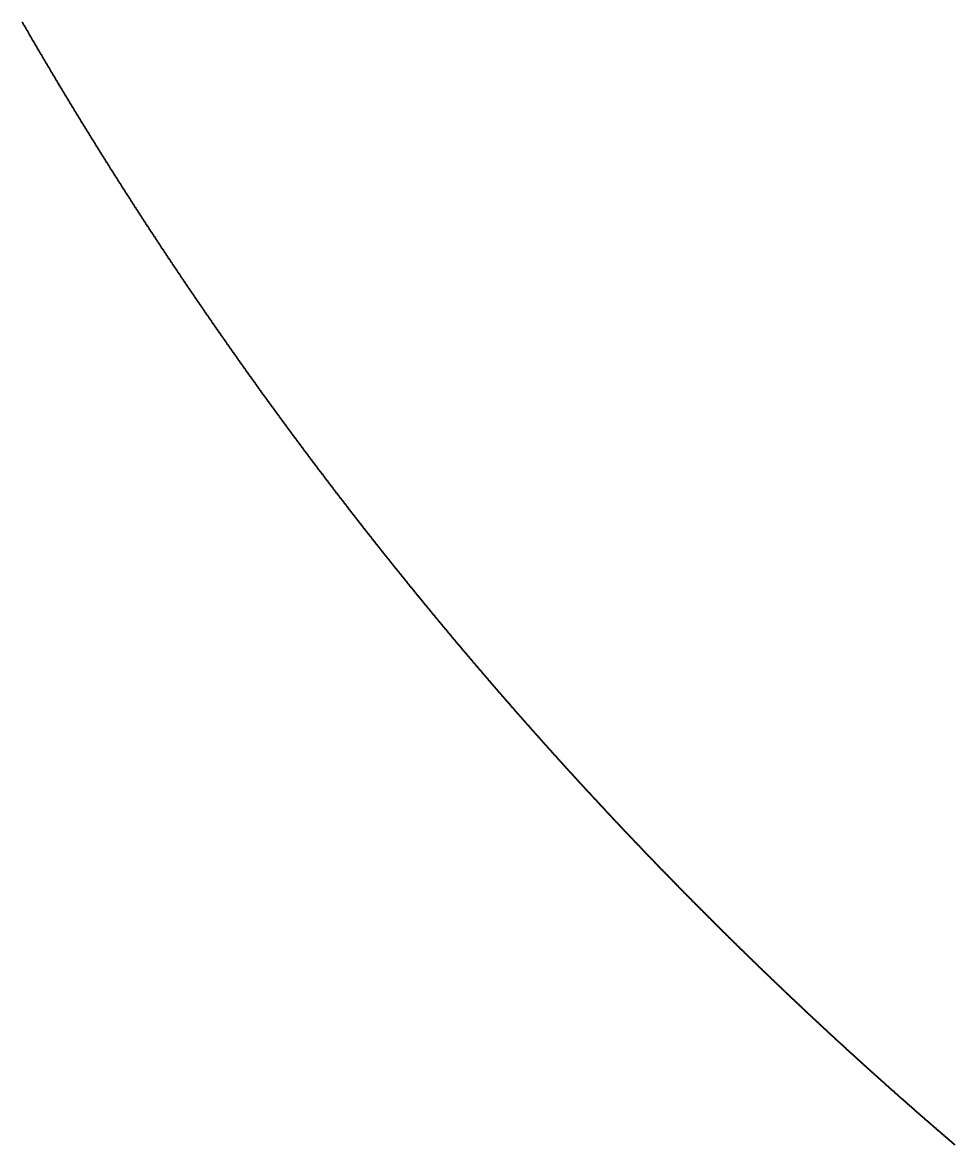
# Model space of a CAD drawing. Header units: metres. Extents: x -42.1 to 42, y -42.1 to 42.
# Drawn here: x -36.47 to -27.37, y -32.01 to -21.06 of the extents above; entities that cross this region are included whole.
import ezdxf

# ---------------------------------------------------------------- set-up
doc = ezdxf.new("R2010")
doc.units = ezdxf.units.M

msp = doc.modelspace()

# ---------------------------------------------------------------- linework, layer by layer
for p in [(-36.47, -21.062), (-36.466, -21.068), (-36.462, -21.075), (-36.459, -21.081), (-36.455, -21.088), (-36.451, -21.094), (-36.448, -21.1), (-36.444, -21.107), (-36.44, -21.113), (-36.437, -21.119), (-36.433, -21.126), (-36.429, -21.132), (-36.426, -21.138), (-36.422, -21.145), (-36.418, -21.151), (-36.415, -21.157), (-36.411, -21.164), (-36.407, -21.17), (-36.404, -21.177), (-36.4, -21.183), (-36.396, -21.189), (-36.393, -21.196), (-36.389, -21.202), (-36.385, -21.208), (-36.381, -21.215), (-36.378, -21.221), (-36.374, -21.227), (-36.37, -21.234), (-36.367, -21.24), (-36.363, -21.246), (-36.359, -21.253), (-36.356, -21.259), (-36.352, -21.265), (-36.348, -21.272), (-36.344, -21.278), (-36.341, -21.284), (-36.337, -21.291), (-36.333, -21.297), (-36.33, -21.303), (-36.326, -21.31), (-36.322, -21.316), (-36.318, -21.322), (-36.315, -21.329), (-36.311, -21.335), (-36.307, -21.341), (-36.304, -21.348), (-36.3, -21.354), (-36.296, -21.36), (-36.292, -21.367), (-36.289, -21.373), (-36.285, -21.379), (-36.281, -21.386), (-36.278, -21.392), (-36.274, -21.398), (-36.27, -21.405), (-36.266, -21.411), (-36.263, -21.417), (-36.259, -21.424), (-36.255, -21.43), (-36.251, -21.436), (-36.248, -21.443), (-36.244, -21.449), (-36.24, -21.455), (-36.236, -21.462), (-36.233, -21.468), (-36.229, -21.474), (-36.225, -21.481), (-36.222, -21.487), (-36.218, -21.493), (-36.214, -21.5), (-36.21, -21.506), (-36.207, -21.512), (-36.203, -21.519), (-36.199, -21.525), (-36.195, -21.531), (-36.192, -21.538), (-36.188, -21.544), (-36.184, -21.55), (-36.18, -21.556), (-36.177, -21.563), (-36.173, -21.569), (-36.169, -21.575), (-36.165, -21.582), (-36.161, -21.588), (-36.158, -21.594), (-36.154, -21.601), (-36.15, -21.607), (-36.146, -21.613), (-36.143, -21.62), (-36.139, -21.626), (-36.135, -21.632), (-36.131, -21.638), (-36.128, -21.645), (-36.124, -21.651), (-36.12, -21.657), (-36.116, -21.664), (-36.113, -21.67), (-36.109, -21.676), (-36.105, -21.683), (-36.101, -21.689), (-36.097, -21.695), (-36.094, -21.701), (-36.09, -21.708), (-36.086, -21.714), (-36.082, -21.72), (-36.078, -21.727), (-36.075, -21.733), (-36.071, -21.739), (-36.067, -21.746), (-36.063, -21.752), (-36.06, -21.758), (-36.056, -21.764), (-36.052, -21.771), (-36.048, -21.777), (-36.044, -21.783), (-36.041, -21.79), (-36.037, -21.796), (-36.033, -21.802), (-36.029, -21.808), (-36.025, -21.815), (-36.022, -21.821), (-36.018, -21.827), (-36.014, -21.834), (-36.01, -21.84), (-36.006, -21.846), (-36.003, -21.852), (-35.999, -21.859), (-35.995, -21.865), (-35.991, -21.871), (-35.987, -21.878), (-35.984, -21.884), (-35.98, -21.89), (-35.976, -21.896), (-35.972, -21.903), (-35.968, -21.909), (-35.964, -21.915), (-35.961, -21.921), (-35.957, -21.928), (-35.953, -21.934), (-35.949, -21.94), (-35.945, -21.947), (-35.942, -21.953), (-35.938, -21.959), (-35.934, -21.965), (-35.93, -21.972), (-35.926, -21.978), (-35.922, -21.984), (-35.919, -21.99), (-35.915, -21.997), (-35.911, -22.003), (-35.907, -22.009), (-35.903, -22.015), (-35.899, -22.022), (-35.896, -22.028), (-35.892, -22.034), (-35.888, -22.041), (-35.884, -22.047), (-35.88, -22.053), (-35.876, -22.059), (-35.873, -22.066), (-35.869, -22.072), (-35.865, -22.078), (-35.861, -22.084), (-35.857, -22.091), (-35.853, -22.097), (-35.849, -22.103), (-35.846, -22.109), (-35.842, -22.116), (-35.838, -22.122), (-35.834, -22.128), (-35.83, -22.134), (-35.826, -22.141), (-35.822, -22.147), (-35.819, -22.153), (-35.815, -22.159), (-35.811, -22.166), (-35.807, -22.172), (-35.803, -22.178), (-35.799, -22.184), (-35.795, -22.191), (-35.792, -22.197), (-35.788, -22.203), (-35.784, -22.209), (-35.78, -22.216), (-35.776, -22.222), (-35.772, -22.228), (-35.768, -22.234), (-35.764, -22.241), (-35.761, -22.247), (-35.757, -22.253), (-35.753, -22.259), (-35.749, -22.265), (-35.745, -22.272), (-35.741, -22.278), (-35.737, -22.284), (-35.733, -22.29), (-35.73, -22.297), (-35.726, -22.303), (-35.722, -22.309), (-35.718, -22.315), (-35.714, -22.322), (-35.71, -22.328), (-35.706, -22.334), (-35.702, -22.34), (-35.698, -22.347), (-35.695, -22.353), (-35.691, -22.359), (-35.687, -22.365), (-35.683, -22.371), (-35.679, -22.378), (-35.675, -22.384), (-35.671, -22.39), (-35.667, -22.396), (-35.663, -22.403), (-35.659, -22.409), (-35.656, -22.415), (-35.652, -22.421), (-35.648, -22.427), (-35.644, -22.434), (-35.64, -22.44), (-35.636, -22.446), (-35.632, -22.452), (-35.628, -22.458), (-35.624, -22.465), (-35.62, -22.471), (-35.616, -22.477), (-35.613, -22.483), (-35.609, -22.49), (-35.605, -22.496), (-35.601, -22.502), (-35.597, -22.508), (-35.593, -22.514), (-35.589, -22.521), (-35.585, -22.527), (-35.581, -22.533), (-35.577, -22.539), (-35.573, -22.545), (-35.569, -22.552), (-35.565, -22.558), (-35.562, -22.564), (-35.558, -22.57), (-35.554, -22.576), (-35.55, -22.583), (-35.546, -22.589), (-35.542, -22.595), (-35.538, -22.601), (-35.534, -22.607), (-35.53, -22.614), (-35.526, -22.62), (-35.522, -22.626), (-35.518, -22.632), (-35.514, -22.638), (-35.51, -22.645), (-35.506, -22.651), (-35.502, -22.657), (-35.499, -22.663), (-35.495, -22.669), (-35.491, -22.676), (-35.487, -22.682), (-35.483, -22.688), (-35.479, -22.694), (-35.475, -22.7), (-35.471, -22.707), (-35.467, -22.713), (-35.463, -22.719), (-35.459, -22.725), (-35.455, -22.731), (-35.451, -22.737), (-35.447, -22.744), (-35.443, -22.75), (-35.439, -22.756), (-35.435, -22.762), (-35.431, -22.768), (-35.427, -22.775), (-35.423, -22.781), (-35.419, -22.787), (-35.415, -22.793), (-35.411, -22.799), (-35.407, -22.805), (-35.403, -22.812), (-35.4, -22.818), (-35.396, -22.824), (-35.392, -22.83), (-35.388, -22.836), (-35.384, -22.843), (-35.38, -22.849), (-35.376, -22.855), (-35.372, -22.861), (-35.368, -22.867), (-35.364, -22.873), (-35.36, -22.88), (-35.356, -22.886), (-35.352, -22.892), (-35.348, -22.898), (-35.344, -22.904), (-35.34, -22.91), (-35.336, -22.917), (-35.332, -22.923), (-35.328, -22.929), (-35.324, -22.935), (-35.32, -22.941), (-35.316, -22.947), (-35.312, -22.953), (-35.308, -22.96), (-35.304, -22.966), (-35.3, -22.972), (-35.296, -22.978), (-35.292, -22.984), (-35.288, -22.99), (-35.284, -22.997), (-35.28, -23.003), (-35.276, -23.009), (-35.272, -23.015), (-35.268, -23.021), (-35.264, -23.027), (-35.26, -23.034), (-35.256, -23.04), (-35.252, -23.046), (-35.248, -23.052), (-35.244, -23.058), (-35.24, -23.064), (-35.236, -23.07), (-35.232, -23.077), (-35.228, -23.083), (-35.224, -23.089), (-35.22, -23.095), (-35.216, -23.101), (-35.212, -23.107), (-35.207, -23.113), (-35.203, -23.12), (-35.199, -23.126), (-35.195, -23.132), (-35.191, -23.138), (-35.187, -23.144), (-35.183, -23.15), (-35.179, -23.156), (-35.175, -23.163), (-35.171, -23.169), (-35.167, -23.175), (-35.163, -23.181), (-35.159, -23.187), (-35.155, -23.193), (-35.151, -23.199), (-35.147, -23.205), (-35.143, -23.212), (-35.139, -23.218), (-35.135, -23.224), (-35.131, -23.23), (-35.127, -23.236), (-35.123, -23.242), (-35.119, -23.248), (-35.115, -23.254), (-35.111, -23.261), (-35.106, -23.267), (-35.102, -23.273), (-35.098, -23.279), (-35.094, -23.285), (-35.09, -23.291), (-35.086, -23.297), (-35.082, -23.303), (-35.078, -23.31), (-35.074, -23.316), (-35.07, -23.322), (-35.066, -23.328), (-35.062, -23.334), (-35.058, -23.34), (-35.054, -23.346), (-35.05, -23.352), (-35.046, -23.358), (-35.042, -23.365), (-35.037, -23.371), (-35.033, -23.377), (-35.029, -23.383), (-35.025, -23.389), (-35.021, -23.395), (-35.017, -23.401), (-35.013, -23.407), (-35.009, -23.413), (-35.005, -23.42), (-35.001, -23.426), (-34.997, -23.432), (-34.993, -23.438), (-34.989, -23.444), (-34.984, -23.45), (-34.98, -23.456), (-34.976, -23.462), (-34.972, -23.468), (-34.968, -23.475), (-34.964, -23.481), (-34.96, -23.487), (-34.956, -23.493), (-34.952, -23.499), (-34.948, -23.505), (-34.944, -23.511), (-34.939, -23.517), (-34.935, -23.523), (-34.931, -23.529), (-34.927, -23.535), (-34.923, -23.542), (-34.919, -23.548), (-34.915, -23.554), (-34.911, -23.56), (-34.907, -23.566), (-34.903, -23.572), (-34.898, -23.578), (-34.894, -23.584), (-34.89, -23.59), (-34.886, -23.596), (-34.882, -23.602), (-34.878, -23.609), (-34.874, -23.615), (-34.87, -23.621), (-34.866, -23.627), (-34.861, -23.633), (-34.857, -23.639), (-34.853, -23.645), (-34.849, -23.651), (-34.845, -23.657), (-34.841, -23.663), (-34.837, -23.669), (-34.833, -23.675), (-34.828, -23.681), (-34.824, -23.688), (-34.82, -23.694), (-34.816, -23.7), (-34.812, -23.706), (-34.808, -23.712), (-34.804, -23.718), (-34.8, -23.724), (-34.795, -23.73), (-34.791, -23.736), (-34.787, -23.742), (-34.783, -23.748), (-34.779, -23.754), (-34.775, -23.76), (-34.771, -23.766), (-34.766, -23.772), (-34.762, -23.779), (-34.758, -23.785), (-34.754, -23.791), (-34.75, -23.797), (-34.746, -23.803), (-34.742, -23.809), (-34.737, -23.815), (-34.733, -23.821), (-34.729, -23.827), (-34.725, -23.833), (-34.721, -23.839), (-34.717, -23.845), (-34.713, -23.851), (-34.708, -23.857), (-34.704, -23.863), (-34.7, -23.869), (-34.696, -23.875), (-34.692, -23.882), (-34.688, -23.888), (-34.683, -23.894), (-34.679, -23.9), (-34.675, -23.906), (-34.671, -23.912), (-34.667, -23.918), (-34.663, -23.924), (-34.658, -23.93), (-34.654, -23.936), (-34.65, -23.942), (-34.646, -23.948), (-34.642, -23.954), (-34.638, -23.96), (-34.633, -23.966), (-34.629, -23.972), (-34.625, -23.978), (-34.621, -23.984), (-34.617, -23.99), (-34.613, -23.996), (-34.608, -24.002), (-34.604, -24.008), (-34.6, -24.014), (-34.596, -24.02), (-34.592, -24.027), (-34.587, -24.033), (-34.583, -24.039), (-34.579, -24.045), (-34.575, -24.051), (-34.571, -24.057), (-34.566, -24.063), (-34.562, -24.069), (-34.558, -24.075), (-34.554, -24.081), (-34.55, -24.087), (-34.546, -24.093), (-34.541, -24.099), (-34.537, -24.105), (-34.533, -24.111), (-34.529, -24.117), (-34.525, -24.123), (-34.52, -24.129), (-34.516, -24.135), (-34.512, -24.141), (-34.508, -24.147), (-34.503, -24.153), (-34.499, -24.159), (-34.495, -24.165), (-34.491, -24.171), (-34.487, -24.177), (-34.482, -24.183), (-34.478, -24.189), (-34.474, -24.195), (-34.47, -24.201), (-34.466, -24.207), (-34.461, -24.213), (-34.457, -24.219), (-34.453, -24.225), (-34.449, -24.231), (-34.444, -24.237), (-34.44, -24.243), (-34.436, -24.249), (-34.432, -24.255), (-34.428, -24.261), (-34.423, -24.267), (-34.419, -24.273), (-34.415, -24.279), (-34.411, -24.285), (-34.406, -24.291), (-34.402, -24.297), (-34.398, -24.303), (-34.394, -24.309), (-34.39, -24.315), (-34.385, -24.321), (-34.381, -24.327), (-34.377, -24.333), (-34.373, -24.339), (-34.368, -24.345), (-34.364, -24.351), (-34.36, -24.357), (-34.356, -24.363), (-34.351, -24.369), (-34.347, -24.375), (-34.343, -24.381), (-34.339, -24.387), (-34.334, -24.393), (-34.33, -24.399), (-34.326, -24.405), (-34.322, -24.411), (-34.317, -24.417), (-34.313, -24.423), (-34.309, -24.429), (-34.305, -24.435), (-34.3, -24.441), (-34.296, -24.447), (-34.292, -24.453), (-34.288, -24.459), (-34.283, -24.465), (-34.279, -24.471), (-34.275, -24.477), (-34.271, -24.483), (-34.266, -24.489), (-34.262, -24.495), (-34.258, -24.501), (-34.253, -24.507), (-34.249, -24.513), (-34.245, -24.519), (-34.241, -24.525), (-34.236, -24.531), (-34.232, -24.537), (-34.228, -24.543), (-34.224, -24.549), (-34.219, -24.555), (-34.215, -24.561), (-34.211, -24.566), (-34.206, -24.572), (-34.202, -24.578), (-34.198, -24.584), (-34.194, -24.59), (-34.189, -24.596), (-34.185, -24.602), (-34.181, -24.608), (-34.176, -24.614), (-34.172, -24.62), (-34.168, -24.626), (-34.164, -24.632), (-34.159, -24.638), (-34.155, -24.644), (-34.151, -24.65), (-34.146, -24.656), (-34.142, -24.662), (-34.138, -24.668), (-34.134, -24.674), (-34.129, -24.68), (-34.125, -24.686), (-34.121, -24.692), (-34.116, -24.698), (-34.112, -24.703), (-34.108, -24.709), (-34.103, -24.715), (-34.099, -24.721), (-34.095, -24.727), (-34.09, -24.733), (-34.086, -24.739), (-34.082, -24.745), (-34.078, -24.751), (-34.073, -24.757), (-34.069, -24.763), (-34.065, -24.769), (-34.06, -24.775), (-34.056, -24.781), (-34.052, -24.787), (-34.047, -24.793), (-34.043, -24.799), (-34.039, -24.805), (-34.034, -24.81), (-34.03, -24.816), (-34.026, -24.822), (-34.021, -24.828), (-34.017, -24.834), (-34.013, -24.84), (-34.008, -24.846), (-34.004, -24.852), (-34, -24.858), (-33.995, -24.864), (-33.991, -24.87), (-33.987, -24.876), (-33.982, -24.882), (-33.978, -24.888), (-33.974, -24.893), (-33.969, -24.899), (-33.965, -24.905), (-33.961, -24.911), (-33.956, -24.917), (-33.952, -24.923), (-33.948, -24.929), (-33.943, -24.935), (-33.943, -24.935), (-33.939, -24.941), (-33.935, -24.947), (-33.93, -24.953), (-33.926, -24.959), (-33.922, -24.964), (-33.917, -24.97), (-33.913, -24.976), (-33.909, -24.982), (-33.904, -24.988), (-33.9, -24.994), (-33.896, -25), (-33.891, -25.006), (-33.887, -25.012), (-33.882, -25.018), (-33.878, -25.024), (-33.874, -25.03), (-33.869, -25.035), (-33.865, -25.041), (-33.861, -25.047), (-33.856, -25.053), (-33.852, -25.059), (-33.848, -25.065), (-33.843, -25.071), (-33.839, -25.077), (-33.834, -25.083), (-33.83, -25.089), (-33.826, -25.095), (-33.821, -25.1), (-33.817, -25.106), (-33.813, -25.112), (-33.808, -25.118), (-33.804, -25.124), (-33.799, -25.13), (-33.795, -25.136), (-33.791, -25.142), (-33.786, -25.148), (-33.782, -25.153), (-33.778, -25.159), (-33.773, -25.165), (-33.769, -25.171), (-33.764, -25.177), (-33.76, -25.183), (-33.756, -25.189), (-33.751, -25.195), (-33.747, -25.201), (-33.742, -25.207), (-33.738, -25.212), (-33.734, -25.218), (-33.729, -25.224), (-33.725, -25.23), (-33.72, -25.236), (-33.716, -25.242), (-33.712, -25.248), (-33.707, -25.254), (-33.703, -25.259), (-33.698, -25.265), (-33.694, -25.271), (-33.69, -25.277), (-33.685, -25.283), (-33.681, -25.289), (-33.676, -25.295), (-33.672, -25.301), (-33.668, -25.306), (-33.663, -25.312), (-33.659, -25.318), (-33.654, -25.324), (-33.65, -25.33), (-33.646, -25.336), (-33.641, -25.342), (-33.637, -25.348), (-33.632, -25.353), (-33.628, -25.359), (-33.623, -25.365), (-33.619, -25.371), (-33.615, -25.377), (-33.61, -25.383), (-33.606, -25.389), (-33.601, -25.394), (-33.597, -25.4), (-33.592, -25.406), (-33.588, -25.412), (-33.584, -25.418), (-33.579, -25.424), (-33.575, -25.43), (-33.57, -25.435), (-33.566, -25.441), (-33.561, -25.447), (-33.557, -25.453), (-33.553, -25.459), (-33.548, -25.465), (-33.544, -25.471), (-33.539, -25.476), (-33.535, -25.482), (-33.53, -25.488), (-33.526, -25.494), (-33.522, -25.5), (-33.517, -25.506), (-33.513, -25.512), (-33.508, -25.517), (-33.504, -25.523), (-33.499, -25.529), (-33.495, -25.535), (-33.49, -25.541), (-33.486, -25.547), (-33.481, -25.552), (-33.477, -25.558), (-33.473, -25.564), (-33.468, -25.57), (-33.464, -25.576), (-33.459, -25.582), (-33.455, -25.588), (-33.45, -25.593), (-33.446, -25.599), (-33.441, -25.605), (-33.437, -25.611), (-33.432, -25.617), (-33.428, -25.623), (-33.423, -25.628), (-33.419, -25.634), (-33.415, -25.64), (-33.41, -25.646), (-33.406, -25.652), (-33.401, -25.657), (-33.397, -25.663), (-33.392, -25.669), (-33.388, -25.675), (-33.383, -25.681), (-33.379, -25.687), (-33.374, -25.692), (-33.37, -25.698), (-33.365, -25.704), (-33.361, -25.71), (-33.356, -25.716), (-33.352, -25.722), (-33.347, -25.727), (-33.343, -25.733), (-33.338, -25.739), (-33.334, -25.745), (-33.329, -25.751), (-33.325, -25.756), (-33.32, -25.762), (-33.316, -25.768), (-33.311, -25.774), (-33.307, -25.78), (-33.303, -25.786), (-33.298, -25.791), (-33.294, -25.797), (-33.289, -25.803), (-33.285, -25.809), (-33.28, -25.815), (-33.276, -25.82), (-33.271, -25.826), (-33.267, -25.832), (-33.262, -25.838), (-33.258, -25.844), (-33.253, -25.849), (-33.249, -25.855), (-33.244, -25.861), (-33.239, -25.867), (-33.235, -25.873), (-33.23, -25.878), (-33.226, -25.884), (-33.221, -25.89), (-33.217, -25.896), (-33.212, -25.902), (-33.208, -25.907), (-33.203, -25.913), (-33.199, -25.919), (-33.194, -25.925), (-33.19, -25.931), (-33.185, -25.936), (-33.181, -25.942), (-33.176, -25.948), (-33.172, -25.954), (-33.167, -25.959), (-33.163, -25.965), (-33.158, -25.971), (-33.154, -25.977), (-33.149, -25.983), (-33.145, -25.988), (-33.14, -25.994), (-33.136, -26), (-33.131, -26.006), (-33.126, -26.011), (-33.122, -26.017), (-33.117, -26.023), (-33.113, -26.029), (-33.108, -26.035), (-33.104, -26.04), (-33.099, -26.046), (-33.095, -26.052), (-33.09, -26.058), (-33.086, -26.063), (-33.081, -26.069), (-33.077, -26.075), (-33.072, -26.081), (-33.067, -26.087), (-33.063, -26.092), (-33.058, -26.098), (-33.054, -26.104), (-33.049, -26.11), (-33.045, -26.115), (-33.04, -26.121), (-33.036, -26.127), (-33.031, -26.133), (-33.026, -26.138), (-33.022, -26.144), (-33.017, -26.15), (-33.013, -26.156), (-33.008, -26.161), (-33.004, -26.167), (-32.999, -26.173), (-32.995, -26.179), (-32.99, -26.185), (-32.985, -26.19), (-32.981, -26.196), (-32.976, -26.202), (-32.972, -26.208), (-32.967, -26.213), (-32.963, -26.219), (-32.958, -26.225), (-32.953, -26.231), (-32.949, -26.236), (-32.944, -26.242), (-32.94, -26.248), (-32.935, -26.254), (-32.931, -26.259), (-32.926, -26.265), (-32.921, -26.271), (-32.917, -26.276), (-32.912, -26.282), (-32.908, -26.288), (-32.903, -26.294), (-32.899, -26.299), (-32.894, -26.305), (-32.889, -26.311), (-32.885, -26.317), (-32.88, -26.322), (-32.876, -26.328), (-32.871, -26.334), (-32.866, -26.34), (-32.862, -26.345), (-32.857, -26.351), (-32.853, -26.357), (-32.848, -26.363), (-32.843, -26.368), (-32.839, -26.374), (-32.834, -26.38), (-32.83, -26.385), (-32.825, -26.391), (-32.82, -26.397), (-32.816, -26.403), (-32.811, -26.408), (-32.807, -26.414), (-32.802, -26.42), (-32.797, -26.426), (-32.793, -26.431), (-32.788, -26.437), (-32.784, -26.443), (-32.779, -26.448), (-32.774, -26.454), (-32.77, -26.46), (-32.765, -26.466), (-32.761, -26.471), (-32.756, -26.477), (-32.751, -26.483), (-32.747, -26.488), (-32.742, -26.494), (-32.737, -26.5), (-32.733, -26.506), (-32.728, -26.511), (-32.724, -26.517), (-32.719, -26.523), (-32.714, -26.528), (-32.71, -26.534), (-32.705, -26.54), (-32.7, -26.546), (-32.696, -26.551), (-32.691, -26.557), (-32.687, -26.563), (-32.682, -26.568), (-32.677, -26.574), (-32.673, -26.58), (-32.668, -26.585), (-32.663, -26.591), (-32.659, -26.597), (-32.654, -26.603), (-32.65, -26.608), (-32.645, -26.614), (-32.64, -26.62), (-32.636, -26.625), (-32.631, -26.631), (-32.626, -26.637), (-32.622, -26.642), (-32.617, -26.648), (-32.612, -26.654), (-32.608, -26.659), (-32.603, -26.665), (-32.598, -26.671), (-32.594, -26.677), (-32.589, -26.682), (-32.584, -26.688), (-32.58, -26.694), (-32.575, -26.699), (-32.571, -26.705), (-32.566, -26.711), (-32.561, -26.716), (-32.557, -26.722), (-32.552, -26.728), (-32.547, -26.733), (-32.543, -26.739), (-32.538, -26.745), (-32.533, -26.75), (-32.529, -26.756), (-32.524, -26.762), (-32.519, -26.767), (-32.515, -26.773), (-32.51, -26.779), (-32.505, -26.784), (-32.501, -26.79), (-32.496, -26.796), (-32.491, -26.801), (-32.487, -26.807), (-32.482, -26.813), (-32.477, -26.818), (-32.473, -26.824), (-32.468, -26.83), (-32.463, -26.835), (-32.459, -26.841), (-32.454, -26.847), (-32.449, -26.852), (-32.444, -26.858), (-32.44, -26.864), (-32.435, -26.869), (-32.43, -26.875), (-32.426, -26.881), (-32.421, -26.886), (-32.416, -26.892), (-32.412, -26.898), (-32.407, -26.903), (-32.402, -26.909), (-32.398, -26.915), (-32.393, -26.92), (-32.388, -26.926), (-32.384, -26.932), (-32.379, -26.937), (-32.374, -26.943), (-32.369, -26.948), (-32.365, -26.954), (-32.36, -26.96), (-32.355, -26.965), (-32.351, -26.971), (-32.346, -26.977), (-32.341, -26.982), (-32.337, -26.988), (-32.332, -26.994), (-32.327, -26.999), (-32.322, -27.005), (-32.318, -27.011), (-32.313, -27.016), (-32.308, -27.022), (-32.304, -27.027), (-32.299, -27.033), (-32.294, -27.039), (-32.289, -27.044), (-32.285, -27.05), (-32.28, -27.056), (-32.275, -27.061), (-32.271, -27.067), (-32.266, -27.073), (-32.261, -27.078), (-32.256, -27.084), (-32.252, -27.089), (-32.247, -27.095), (-32.242, -27.101), (-32.238, -27.106), (-32.233, -27.112), (-32.228, -27.118), (-32.223, -27.123), (-32.219, -27.129), (-32.214, -27.134), (-32.209, -27.14), (-32.204, -27.146), (-32.2, -27.151), (-32.195, -27.157), (-32.19, -27.162), (-32.185, -27.168), (-32.181, -27.174), (-32.176, -27.179), (-32.171, -27.185), (-32.167, -27.191), (-32.162, -27.196), (-32.157, -27.202), (-32.152, -27.207), (-32.148, -27.213), (-32.143, -27.219), (-32.138, -27.224), (-32.133, -27.23), (-32.129, -27.235), (-32.124, -27.241), (-32.119, -27.247), (-32.114, -27.252), (-32.11, -27.258), (-32.105, -27.263), (-32.1, -27.269), (-32.095, -27.275), (-32.091, -27.28), (-32.086, -27.286), (-32.081, -27.291), (-32.076, -27.297), (-32.072, -27.303), (-32.067, -27.308), (-32.062, -27.314), (-32.057, -27.319), (-32.052, -27.325), (-32.048, -27.331), (-32.043, -27.336), (-32.038, -27.342), (-32.033, -27.347), (-32.029, -27.353), (-32.024, -27.359), (-32.019, -27.364), (-32.014, -27.37), (-32.01, -27.375), (-32.005, -27.381), (-32, -27.386), (-31.995, -27.392), (-31.99, -27.398), (-31.986, -27.403), (-31.981, -27.409), (-31.976, -27.414), (-31.971, -27.42), (-31.967, -27.425), (-31.962, -27.431), (-31.957, -27.437), (-31.952, -27.442), (-31.947, -27.448), (-31.943, -27.453), (-31.938, -27.459), (-31.933, -27.465), (-31.928, -27.47), (-31.924, -27.476), (-31.919, -27.481), (-31.914, -27.487), (-31.909, -27.492), (-31.904, -27.498), (-31.9, -27.503), (-31.895, -27.509), (-31.89, -27.515), (-31.885, -27.52), (-31.88, -27.526), (-31.876, -27.531), (-31.871, -27.537), (-31.866, -27.542), (-31.861, -27.548), (-31.856, -27.554), (-31.852, -27.559), (-31.847, -27.565), (-31.842, -27.57), (-31.837, -27.576), (-31.832, -27.581), (-31.828, -27.587), (-31.823, -27.592), (-31.818, -27.598), (-31.813, -27.604), (-31.808, -27.609), (-31.803, -27.615), (-31.799, -27.62), (-31.794, -27.626), (-31.789, -27.631), (-31.784, -27.637), (-31.779, -27.642), (-31.775, -27.648), (-31.77, -27.653), (-31.765, -27.659), (-31.76, -27.665), (-31.755, -27.67), (-31.75, -27.676), (-31.746, -27.681), (-31.741, -27.687), (-31.736, -27.692), (-31.731, -27.698), (-31.726, -27.703), (-31.721, -27.709), (-31.717, -27.714), (-31.712, -27.72), (-31.707, -27.725), (-31.702, -27.731), (-31.697, -27.736), (-31.692, -27.742), (-31.688, -27.748), (-31.683, -27.753), (-31.678, -27.759), (-31.673, -27.764), (-31.668, -27.77), (-31.663, -27.775), (-31.659, -27.781), (-31.654, -27.786), (-31.649, -27.792), (-31.644, -27.797), (-31.639, -27.803), (-31.634, -27.808), (-31.63, -27.814), (-31.625, -27.819), (-31.62, -27.825), (-31.615, -27.83), (-31.61, -27.836), (-31.605, -27.841), (-31.6, -27.847), (-31.596, -27.852), (-31.591, -27.858), (-31.586, -27.863), (-31.581, -27.869), (-31.576, -27.874), (-31.571, -27.88), (-31.566, -27.885), (-31.562, -27.891), (-31.557, -27.896), (-31.552, -27.902), (-31.547, -27.907), (-31.542, -27.913), (-31.537, -27.918), (-31.532, -27.924), (-31.527, -27.929), (-31.523, -27.935), (-31.518, -27.94), (-31.513, -27.946), (-31.508, -27.951), (-31.503, -27.957), (-31.498, -27.962), (-31.493, -27.968), (-31.488, -27.973), (-31.484, -27.979), (-31.479, -27.984), (-31.474, -27.99), (-31.469, -27.995), (-31.464, -28.001), (-31.459, -28.006), (-31.454, -28.012), (-31.449, -28.017), (-31.445, -28.023), (-31.44, -28.028), (-31.435, -28.034), (-31.43, -28.039), (-31.425, -28.045), (-31.42, -28.05), (-31.415, -28.056), (-31.41, -28.061), (-31.405, -28.067), (-31.401, -28.072), (-31.396, -28.078), (-31.391, -28.083), (-31.386, -28.089), (-31.381, -28.094), (-31.376, -28.1), (-31.371, -28.105), (-31.366, -28.111), (-31.361, -28.116), (-31.356, -28.121), (-31.352, -28.127), (-31.347, -28.132), (-31.342, -28.138), (-31.337, -28.143), (-31.332, -28.149), (-31.327, -28.154), (-31.322, -28.16), (-31.317, -28.165), (-31.312, -28.171), (-31.307, -28.176), (-31.302, -28.182), (-31.298, -28.187), (-31.293, -28.192), (-31.288, -28.198), (-31.283, -28.203), (-31.278, -28.209), (-31.273, -28.214), (-31.268, -28.22), (-31.263, -28.225), (-31.258, -28.231), (-31.253, -28.236), (-31.248, -28.242), (-31.243, -28.247), (-31.239, -28.252), (-31.234, -28.258), (-31.229, -28.263), (-31.224, -28.269), (-31.219, -28.274), (-31.214, -28.28), (-31.209, -28.285), (-31.204, -28.291), (-31.199, -28.296), (-31.194, -28.301), (-31.189, -28.307), (-31.184, -28.312), (-31.179, -28.318), (-31.174, -28.323), (-31.169, -28.329), (-31.165, -28.334), (-31.16, -28.34), (-31.155, -28.345), (-31.15, -28.35), (-31.145, -28.356), (-31.14, -28.361), (-31.135, -28.367), (-31.13, -28.372), (-31.125, -28.378), (-31.12, -28.383), (-31.115, -28.388), (-31.11, -28.394), (-31.105, -28.399), (-31.1, -28.405), (-31.095, -28.41), (-31.09, -28.416), (-31.085, -28.421), (-31.08, -28.426), (-31.075, -28.432), (-31.071, -28.437), (-31.066, -28.443), (-31.061, -28.448), (-31.056, -28.454), (-31.051, -28.459), (-31.046, -28.464), (-31.041, -28.47), (-31.036, -28.475), (-31.031, -28.481), (-31.026, -28.486), (-31.021, -28.491), (-31.016, -28.497), (-31.011, -28.502), (-31.006, -28.508), (-31.001, -28.513), (-30.996, -28.518), (-30.991, -28.524), (-30.986, -28.529), (-30.981, -28.535), (-30.976, -28.54), (-30.971, -28.545), (-30.966, -28.551), (-30.961, -28.556), (-30.956, -28.562), (-30.951, -28.567), (-30.946, -28.572), (-30.941, -28.578), (-30.936, -28.583), (-30.931, -28.589), (-30.926, -28.594), (-30.921, -28.599), (-30.916, -28.605), (-30.911, -28.61), (-30.906, -28.616), (-30.901, -28.621), (-30.896, -28.626), (-30.891, -28.632), (-30.886, -28.637), (-30.881, -28.643), (-30.876, -28.648), (-30.871, -28.653), (-30.866, -28.659), (-30.861, -28.664), (-30.856, -28.67), (-30.851, -28.675), (-30.846, -28.68), (-30.841, -28.686), (-30.836, -28.691), (-30.831, -28.696), (-30.826, -28.702), (-30.821, -28.707), (-30.816, -28.713), (-30.811, -28.718), (-30.806, -28.723), (-30.801, -28.729), (-30.796, -28.734), (-30.791, -28.739), (-30.786, -28.745), (-30.781, -28.75), (-30.776, -28.756), (-30.771, -28.761), (-30.766, -28.766), (-30.761, -28.772), (-30.756, -28.777), (-30.751, -28.782), (-30.746, -28.788), (-30.741, -28.793), (-30.736, -28.798), (-30.731, -28.804), (-30.726, -28.809), (-30.721, -28.815), (-30.716, -28.82), (-30.711, -28.825), (-30.706, -28.831), (-30.701, -28.836), (-30.696, -28.841), (-30.691, -28.847), (-30.686, -28.852), (-30.681, -28.857), (-30.676, -28.863), (-30.671, -28.868), (-30.666, -28.873), (-30.661, -28.879), (-30.656, -28.884), (-30.651, -28.889), (-30.646, -28.895), (-30.641, -28.9), (-30.636, -28.905), (-30.631, -28.911), (-30.626, -28.916), (-30.62, -28.922), (-30.615, -28.927), (-30.61, -28.932), (-30.605, -28.938), (-30.6, -28.943), (-30.595, -28.948), (-30.59, -28.954), (-30.585, -28.959), (-30.58, -28.964), (-30.575, -28.97), (-30.57, -28.975), (-30.565, -28.98), (-30.56, -28.986), (-30.555, -28.991), (-30.55, -28.996), (-30.545, -29.002), (-30.54, -29.007), (-30.535, -29.012), (-30.53, -29.018), (-30.524, -29.023), (-30.519, -29.028), (-30.514, -29.033), (-30.509, -29.039), (-30.504, -29.044), (-30.499, -29.049), (-30.494, -29.055), (-30.489, -29.06), (-30.484, -29.065), (-30.479, -29.071), (-30.474, -29.076), (-30.469, -29.081), (-30.464, -29.087), (-30.459, -29.092), (-30.454, -29.097), (-30.448, -29.103), (-30.443, -29.108), (-30.438, -29.113), (-30.433, -29.119), (-30.428, -29.124), (-30.423, -29.129), (-30.418, -29.134), (-30.413, -29.14), (-30.408, -29.145), (-30.403, -29.15), (-30.398, -29.156), (-30.393, -29.161), (-30.388, -29.166), (-30.382, -29.172), (-30.377, -29.177), (-30.372, -29.182), (-30.367, -29.187), (-30.362, -29.193), (-30.357, -29.198), (-30.352, -29.203), (-30.347, -29.209), (-30.342, -29.214), (-30.337, -29.219), (-30.332, -29.225), (-30.326, -29.23), (-30.321, -29.235), (-30.316, -29.24), (-30.311, -29.246), (-30.306, -29.251), (-30.301, -29.256), (-30.296, -29.262), (-30.291, -29.267), (-30.286, -29.272), (-30.281, -29.277), (-30.275, -29.283), (-30.27, -29.288), (-30.265, -29.293), (-30.26, -29.299), (-30.255, -29.304), (-30.25, -29.309), (-30.245, -29.314), (-30.24, -29.32), (-30.235, -29.325), (-30.229, -29.33), (-30.224, -29.335), (-30.219, -29.341), (-30.214, -29.346), (-30.209, -29.351), (-30.204, -29.357), (-30.199, -29.362), (-30.194, -29.367), (-30.188, -29.372), (-30.183, -29.378), (-30.178, -29.383), (-30.173, -29.388), (-30.168, -29.393), (-30.163, -29.399), (-30.158, -29.404), (-30.153, -29.409), (-30.147, -29.414), (-30.142, -29.42), (-30.137, -29.425), (-30.132, -29.43), (-30.127, -29.435), (-30.122, -29.441), (-30.117, -29.446), (-30.112, -29.451), (-30.106, -29.456), (-30.101, -29.462), (-30.096, -29.467), (-30.091, -29.472), (-30.086, -29.477), (-30.081, -29.483), (-30.076, -29.488), (-30.07, -29.493), (-30.065, -29.498), (-30.06, -29.504), (-30.055, -29.509), (-30.05, -29.514), (-30.045, -29.519), (-30.04, -29.525), (-30.034, -29.53), (-30.029, -29.535), (-30.024, -29.54), (-30.019, -29.546), (-30.014, -29.551), (-30.009, -29.556), (-30.004, -29.561), (-29.998, -29.567), (-29.993, -29.572), (-29.988, -29.577), (-29.983, -29.582), (-29.978, -29.587), (-29.973, -29.593), (-29.967, -29.598), (-29.962, -29.603), (-29.957, -29.608), (-29.952, -29.614), (-29.947, -29.619), (-29.942, -29.624), (-29.936, -29.629), (-29.931, -29.634), (-29.926, -29.64), (-29.921, -29.645), (-29.916, -29.65), (-29.911, -29.655), (-29.905, -29.661), (-29.9, -29.666), (-29.895, -29.671), (-29.89, -29.676), (-29.885, -29.681), (-29.88, -29.687), (-29.874, -29.692), (-29.869, -29.697), (-29.864, -29.702), (-29.859, -29.707), (-29.854, -29.713), (-29.848, -29.718), (-29.843, -29.723), (-29.838, -29.728), (-29.833, -29.734), (-29.828, -29.739), (-29.823, -29.744), (-29.817, -29.749), (-29.812, -29.754), (-29.807, -29.76), (-29.802, -29.765), (-29.797, -29.77), (-29.791, -29.775), (-29.786, -29.78), (-29.781, -29.785), (-29.776, -29.791), (-29.771, -29.796), (-29.765, -29.801), (-29.76, -29.806), (-29.755, -29.811), (-29.75, -29.817), (-29.745, -29.822), (-29.739, -29.827), (-29.734, -29.832), (-29.729, -29.837), (-29.724, -29.843), (-29.719, -29.848), (-29.713, -29.853), (-29.708, -29.858), (-29.703, -29.863), (-29.698, -29.868), (-29.693, -29.874), (-29.687, -29.879), (-29.682, -29.884), (-29.677, -29.889), (-29.672, -29.894), (-29.667, -29.9), (-29.661, -29.905), (-29.656, -29.91), (-29.651, -29.915), (-29.646, -29.92), (-29.64, -29.925), (-29.635, -29.931), (-29.63, -29.936), (-29.625, -29.941), (-29.62, -29.946), (-29.614, -29.951), (-29.609, -29.956), (-29.604, -29.962), (-29.599, -29.967), (-29.593, -29.972), (-29.588, -29.977), (-29.583, -29.982), (-29.578, -29.987), (-29.573, -29.993), (-29.567, -29.998), (-29.562, -30.003), (-29.557, -30.008), (-29.552, -30.013), (-29.546, -30.018), (-29.541, -30.023), (-29.536, -30.029), (-29.531, -30.034), (-29.525, -30.039), (-29.52, -30.044), (-29.515, -30.049), (-29.51, -30.054), (-29.504, -30.06), (-29.499, -30.065), (-29.494, -30.07), (-29.489, -30.075), (-29.483, -30.08), (-29.478, -30.085), (-29.473, -30.09), (-29.468, -30.096), (-29.463, -30.101), (-29.457, -30.106), (-29.452, -30.111), (-29.447, -30.116), (-29.442, -30.121), (-29.436, -30.126), (-29.431, -30.131), (-29.426, -30.137), (-29.42, -30.142), (-29.415, -30.147), (-29.41, -30.152), (-29.405, -30.157), (-29.399, -30.162), (-29.394, -30.167), (-29.389, -30.173), (-29.384, -30.178), (-29.378, -30.183), (-29.373, -30.188), (-29.368, -30.193), (-29.363, -30.198), (-29.357, -30.203), (-29.352, -30.208), (-29.347, -30.213), (-29.342, -30.219), (-29.336, -30.224), (-29.331, -30.229), (-29.326, -30.234), (-29.32, -30.239), (-29.315, -30.244), (-29.31, -30.249), (-29.305, -30.254), (-29.299, -30.26), (-29.294, -30.265), (-29.289, -30.27), (-29.284, -30.275), (-29.278, -30.28), (-29.273, -30.285), (-29.268, -30.29), (-29.262, -30.295), (-29.257, -30.3), (-29.252, -30.305), (-29.247, -30.311), (-29.241, -30.316), (-29.236, -30.321), (-29.231, -30.326), (-29.225, -30.331), (-29.22, -30.336), (-29.215, -30.341), (-29.21, -30.346), (-29.204, -30.351), (-29.199, -30.356), (-29.194, -30.362), (-29.188, -30.367), (-29.183, -30.372), (-29.178, -30.377), (-29.172, -30.382), (-29.167, -30.387), (-29.162, -30.392), (-29.157, -30.397), (-29.151, -30.402), (-29.146, -30.407), (-29.141, -30.412), (-29.135, -30.418), (-29.13, -30.423), (-29.125, -30.428), (-29.119, -30.433), (-29.114, -30.438), (-29.109, -30.443), (-29.104, -30.448), (-29.098, -30.453), (-29.093, -30.458), (-29.088, -30.463), (-29.082, -30.468), (-29.077, -30.473), (-29.072, -30.478), (-29.066, -30.483), (-29.061, -30.489), (-29.056, -30.494), (-29.05, -30.499), (-29.045, -30.504), (-29.04, -30.509), (-29.034, -30.514), (-29.029, -30.519), (-29.024, -30.524), (-29.018, -30.529), (-29.013, -30.534), (-29.008, -30.539), (-29.002, -30.544), (-28.997, -30.549), (-28.992, -30.554), (-28.986, -30.559), (-28.981, -30.564), (-28.976, -30.57), (-28.971, -30.575), (-28.965, -30.58), (-28.96, -30.585), (-28.955, -30.59), (-28.949, -30.595), (-28.944, -30.6), (-28.938, -30.605), (-28.933, -30.61), (-28.928, -30.615), (-28.922, -30.62), (-28.917, -30.625), (-28.912, -30.63), (-28.906, -30.635), (-28.901, -30.64), (-28.896, -30.645), (-28.89, -30.65), (-28.885, -30.655), (-28.88, -30.66), (-28.874, -30.665), (-28.869, -30.67), (-28.864, -30.675), (-28.858, -30.68), (-28.853, -30.686), (-28.848, -30.691), (-28.842, -30.696), (-28.837, -30.701), (-28.832, -30.706), (-28.826, -30.711), (-28.821, -30.716), (-28.816, -30.721), (-28.81, -30.726), (-28.805, -30.731), (-28.799, -30.736), (-28.794, -30.741), (-28.789, -30.746), (-28.783, -30.751), (-28.778, -30.756), (-28.773, -30.761), (-28.767, -30.766), (-28.762, -30.771), (-28.757, -30.776), (-28.751, -30.781), (-28.746, -30.786), (-28.74, -30.791), (-28.735, -30.796), (-28.73, -30.801), (-28.724, -30.806), (-28.719, -30.811), (-28.714, -30.816), (-28.708, -30.821), (-28.703, -30.826), (-28.697, -30.831), (-28.692, -30.836), (-28.687, -30.841), (-28.681, -30.846), (-28.676, -30.851), (-28.671, -30.856), (-28.665, -30.861), (-28.66, -30.866), (-28.654, -30.871), (-28.649, -30.876), (-28.644, -30.881), (-28.638, -30.886), (-28.633, -30.891), (-28.627, -30.896), (-28.622, -30.901), (-28.617, -30.906), (-28.611, -30.911), (-28.606, -30.916), (-28.601, -30.921), (-28.595, -30.926), (-28.59, -30.931), (-28.584, -30.936), (-28.579, -30.941), (-28.574, -30.946), (-28.568, -30.951), (-28.563, -30.956), (-28.557, -30.961), (-28.552, -30.966), (-28.547, -30.971), (-28.541, -30.976), (-28.536, -30.981), (-28.53, -30.986), (-28.525, -30.991), (-28.52, -30.996), (-28.514, -31.001), (-28.509, -31.006), (-28.503, -31.011), (-28.498, -31.016), (-28.492, -31.021), (-28.487, -31.026), (-28.482, -31.031), (-28.476, -31.035), (-28.471, -31.04), (-28.465, -31.045), (-28.46, -31.05), (-28.455, -31.055), (-28.449, -31.06), (-28.444, -31.065), (-28.438, -31.07), (-28.433, -31.075), (-28.428, -31.08), (-28.422, -31.085), (-28.417, -31.09), (-28.411, -31.095), (-28.406, -31.1), (-28.4, -31.105), (-28.395, -31.11), (-28.39, -31.115), (-28.384, -31.12), (-28.379, -31.125), (-28.373, -31.13), (-28.368, -31.135), (-28.362, -31.14), (-28.357, -31.145), (-28.352, -31.149), (-28.346, -31.154), (-28.341, -31.159), (-28.335, -31.164), (-28.33, -31.169), (-28.324, -31.174), (-28.319, -31.179), (-28.314, -31.184), (-28.308, -31.189), (-28.303, -31.194), (-28.297, -31.199), (-28.292, -31.204), (-28.286, -31.209), (-28.281, -31.214), (-28.275, -31.219), (-28.27, -31.224), (-28.265, -31.228), (-28.259, -31.233), (-28.254, -31.238), (-28.248, -31.243), (-28.243, -31.248), (-28.237, -31.253), (-28.232, -31.258), (-28.226, -31.263), (-28.221, -31.268), (-28.215, -31.273), (-28.21, -31.278), (-28.205, -31.283), (-28.199, -31.288), (-28.194, -31.292), (-28.188, -31.297), (-28.183, -31.302), (-28.177, -31.307), (-28.172, -31.312), (-28.166, -31.317), (-28.161, -31.322), (-28.155, -31.327), (-28.15, -31.332), (-28.145, -31.337), (-28.139, -31.342), (-28.134, -31.346), (-28.128, -31.351), (-28.123, -31.356), (-28.117, -31.361), (-28.112, -31.366), (-28.106, -31.371), (-28.101, -31.376), (-28.095, -31.381), (-28.09, -31.386), (-28.084, -31.391), (-28.079, -31.395), (-28.073, -31.4), (-28.068, -31.405), (-28.062, -31.41), (-28.057, -31.415), (-28.051, -31.42), (-28.046, -31.425), (-28.041, -31.43), (-28.035, -31.435), (-28.03, -31.44), (-28.024, -31.444), (-28.019, -31.449), (-28.013, -31.454), (-28.008, -31.459), (-28.002, -31.464), (-27.997, -31.469), (-27.991, -31.474), (-27.986, -31.479), (-27.98, -31.483), (-27.975, -31.488), (-27.969, -31.493), (-27.964, -31.498), (-27.958, -31.503), (-27.953, -31.508), (-27.947, -31.513), (-27.942, -31.518), (-27.936, -31.522), (-27.931, -31.527), (-27.925, -31.532), (-27.92, -31.537), (-27.914, -31.542), (-27.909, -31.547), (-27.903, -31.552), (-27.898, -31.557), (-27.892, -31.561), (-27.887, -31.566), (-27.881, -31.571), (-27.876, -31.576), (-27.87, -31.581), (-27.865, -31.586), (-27.859, -31.591), (-27.854, -31.595), (-27.848, -31.6), (-27.843, -31.605), (-27.837, -31.61), (-27.832, -31.615), (-27.826, -31.62), (-27.821, -31.625), (-27.815, -31.629), (-27.81, -31.634), (-27.804, -31.639), (-27.799, -31.644), (-27.793, -31.649), (-27.787, -31.654), (-27.782, -31.659), (-27.776, -31.663), (-27.771, -31.668), (-27.765, -31.673), (-27.76, -31.678), (-27.754, -31.683), (-27.749, -31.688), (-27.743, -31.692), (-27.738, -31.697), (-27.732, -31.702), (-27.727, -31.707), (-27.721, -31.712), (-27.716, -31.717), (-27.71, -31.721), (-27.705, -31.726), (-27.699, -31.731), (-27.694, -31.736), (-27.688, -31.741), (-27.682, -31.746), (-27.677, -31.75), (-27.671, -31.755), (-27.666, -31.76), (-27.66, -31.765), (-27.655, -31.77), (-27.649, -31.775), (-27.644, -31.779), (-27.638, -31.784), (-27.633, -31.789), (-27.627, -31.794), (-27.621, -31.799), (-27.616, -31.803), (-27.61, -31.808), (-27.605, -31.813), (-27.599, -31.818), (-27.594, -31.823), (-27.588, -31.828), (-27.583, -31.832), (-27.577, -31.837), (-27.572, -31.842), (-27.566, -31.847), (-27.56, -31.852), (-27.555, -31.856), (-27.549, -31.861), (-27.544, -31.866), (-27.538, -31.871), (-27.533, -31.876), (-27.527, -31.88), (-27.522, -31.885), (-27.516, -31.89), (-27.51, -31.895), (-27.505, -31.9), (-27.499, -31.904), (-27.494, -31.909), (-27.488, -31.914), (-27.483, -31.919), (-27.477, -31.924), (-27.471, -31.928), (-27.466, -31.933), (-27.46, -31.938), (-27.455, -31.943), (-27.449, -31.947), (-27.444, -31.952), (-27.438, -31.957), (-27.432, -31.962), (-27.427, -31.967), (-27.421, -31.971), (-27.416, -31.976), (-27.41, -31.981), (-27.405, -31.986), (-27.399, -31.991), (-27.393, -31.995), (-27.388, -32), (-27.382, -32.005), (-27.377, -32.01), (-27.371, -32.014)]:
    msp.add_point(p)

doc.saveas('drawing.dxf')
